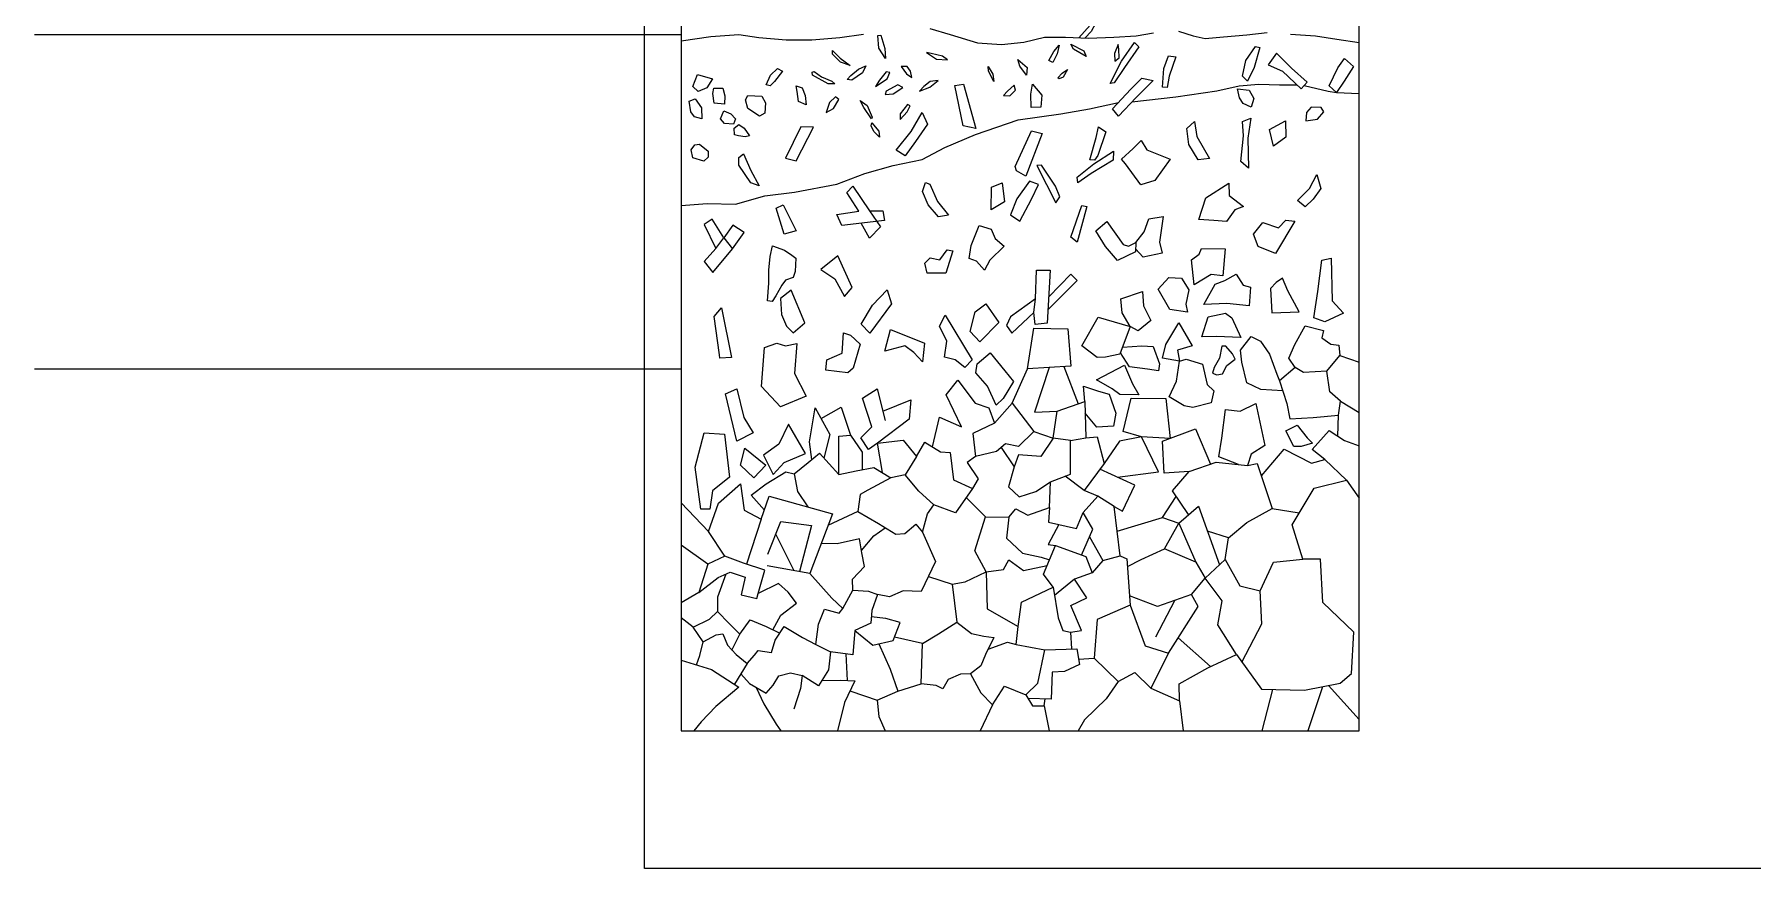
# Model space of a CAD drawing. Header units: millimetres. Extents: x 39 to 1913, y -1214 to 273.
# Drawn here: x 748.1 to 938.2, y -650.2 to -557.9 of the extents above; entities that cross this region are included whole.
import ezdxf

# ---------------------------------------------------------------- set-up
doc = ezdxf.new("R2010")
doc.units = ezdxf.units.MM
picture_1 = doc.add_image_def('image5.jpeg', size_in_pixel=(4032, 3024))

msp = doc.modelspace()

# ---------------------------------------------------------------- linework, layer by layer
at = {"color": 7, "true_color": 0xd6f5ff}
for points in [[(819.62, -409.98), (819.62, -634.98), (894.62, -634.98), (894.62, -409.98)], [(819.62, -520.98), (819.62, -557.98), (748.06, -557.98)], [(863.63, -558.3), (864.24, -557.6), (864.89, -556.93), (865.45, -556.71), (865, -557.61), (864.32, -558.33)], [(819.62, -557.98), (819.62, -594.98), (748.06, -594.98)], [(819.62, -558.64), (822.91, -558.17), (826.02, -557.93), (828.2, -558.29), (831.25, -558.52), (834.07, -558.52), (837.19, -558.26), (839.8, -557.91)], [(842.22, -560.59), (841.48, -559.44), (841.38, -558.04), (841.72, -558.03), (842.17, -559.48), (842.22, -560.59)], [(847.14, -557.29), (849.4, -557.96), (852.4, -558.87), (855.07, -559.05), (857.54, -558.79), (859.83, -558.23), (862.14, -558.25), (864.69, -558.34), (867.48, -558.25), (869.97, -558.1), (871.88, -557.75)], [(867.07, -563.35), (868.33, -560.89), (869.79, -558.83), (870.24, -559.32), (868.67, -561.61), (867.53, -563.28), (867.07, -563.35)], [(874.65, -557.57), (876.27, -558.1), (877.58, -558.4), (879.62, -558.19), (882.21, -557.97), (884.46, -557.74)], [(887.04, -557.91), (889.82, -558.11), (892.18, -558.46), (894.62, -558.83)], [(836.38, -559.7), (837.22, -560.55), (838.32, -561.38), (837.26, -561), (836.37, -560.12), (836.38, -559.7)], [(846.76, -559.95), (847.87, -560.68), (849.1, -560.75), (848.52, -560.36), (847.29, -560.04), (846.76, -559.95)], [(856.86, -560.72), (857.9, -561.6), (857.83, -562.44), (857.11, -561.44), (856.86, -560.72)], [(860.3, -560.81), (860.85, -559.84), (861.45, -559.12), (861.21, -560.08), (860.76, -561.04), (860.3, -560.81)], [(862.75, -559.02), (864.19, -559.75), (864.42, -560.39), (863.04, -559.55), (862.75, -559.02)], [(867.97, -559.04), (867.57, -560.04), (867.62, -560.88), (868.09, -560.51), (868.05, -559.56), (867.97, -559.04)], [(872.89, -563.77), (873.04, -561.71), (873.54, -560.32), (874.34, -560.41), (873.62, -562.55), (873.4, -563.81), (872.89, -563.77)], [(881.72, -562.57), (882.08, -560.83), (883.15, -559.28), (883.64, -559.37), (883.01, -561.61), (882.27, -563.1), (881.72, -562.57)], [(884.58, -561.31), (886.14, -562.01), (888.22, -563.97), (888.89, -563.2), (887.14, -561.66), (885.48, -560.02), (884.58, -561.31)], [(891.32, -563.61), (892.26, -561.64), (893, -560.59), (893.99, -561.48), (892.97, -563.1), (892.14, -564.36), (891.32, -563.61)], [(820.9, -563.68), (821.42, -562.36), (823.09, -562.85), (822.46, -563.86), (821.52, -564.25), (820.9, -563.68)], [(829.01, -563.52), (829.52, -562.46), (830.29, -561.72), (830.83, -562), (829.93, -563.13), (829.46, -563.64), (829.01, -563.52)], [(834.35, -562.05), (835.15, -562.61), (836.28, -563.09), (836.61, -563.41), (835.9, -563.42), (834.15, -562.46), (834.12, -562.13), (834.35, -562.05)], [(838.39, -562.49), (839.24, -561.77), (840.04, -561.4), (839.68, -562.18), (838.52, -562.99), (837.97, -562.91), (838.39, -562.49)], [(842.29, -562.08), (841.56, -562.98), (841.12, -563.68), (842.41, -562.86), (842.7, -562.14), (842.29, -562.08)], [(843.96, -561.49), (844.55, -562.3), (845.13, -562.71), (845.01, -562), (844.61, -561.5), (843.96, -561.49)], [(853.58, -561.48), (854.09, -562.33), (854.23, -563.15), (853.61, -562), (853.58, -561.48)], [(861.29, -562.75), (861.77, -562.22), (862.35, -561.8), (861.9, -562.65), (861.45, -562.86), (861.29, -562.75)], [(823.27, -565.55), (823.14, -564.49), (823.25, -563.87), (824.24, -563.87), (824.47, -564.73), (824.4, -565.66), (823.27, -565.55)], [(833.44, -565.73), (832.61, -565.34), (832.45, -564.25), (832.36, -563.62), (833.02, -563.83), (833.34, -564.7), (833.44, -565.73)], [(843.58, -563.52), (842.32, -564.2), (842.19, -564.59), (843.06, -564.5), (844.16, -563.81), (843.58, -563.52)], [(847.16, -563.13), (846.48, -563.71), (846, -564.2), (847.13, -563.77), (848.06, -563.02), (847.16, -563.13)], [(850.83, -568.06), (849.89, -563.6), (850.85, -563.43), (852.21, -568.35), (850.83, -568.06)], [(856.45, -563.54), (855.72, -564.21), (855.3, -564.71), (856, -564.73), (856.62, -564.09), (856.45, -563.54)], [(858.35, -566.02), (858.32, -564.55), (858.5, -563.45), (859.51, -564.64), (859.42, -565.98), (858.35, -566.02)], [(867.35, -566.18), (869.38, -563.98), (870.58, -562.77), (871.83, -563.02), (869.95, -564.9), (868.02, -566.98), (867.35, -566.18)], [(869.49, -565.4), (874.36, -564.83), (878.87, -564.18), (881.36, -563.61), (883.54, -563.45), (885.82, -563.53), (887.75, -563.53)], [(881.4, -564.95), (881.16, -563.94), (882.45, -564.12), (882.98, -565.02), (882.67, -565.99), (881.8, -565.58), (881.4, -564.95)], [(888.55, -563.59), (891.22, -564.22), (892.14, -564.36), (894.62, -564.48)], [(819.62, -576.88), (822.51, -576.65), (825.65, -576.7), (828.88, -575.81), (832.15, -575.4), (836.85, -574.51), (839.95, -573.31), (843.09, -572.42), (846.3, -571.79), (848.78, -570.46), (852.17, -569), (856.9, -567.4), (861.62, -566.71), (864.79, -566.18), (868, -565.48)], [(820.69, -566.51), (820.51, -565.33), (821.16, -565.08), (821.87, -566.05), (821.9, -567.28), (821.09, -567.07), (820.69, -566.51)], [(825.43, -567.85), (824.43, -567.78), (823.98, -567.28), (824.34, -566.4), (825.1, -566.71), (825.62, -567.29), (825.43, -567.85)], [(828.28, -566.99), (826.99, -566.14), (826.74, -565.18), (826.98, -564.7), (828.54, -564.78), (828.95, -565.52), (828.87, -566.64), (828.28, -566.99)], [(836.69, -564.85), (836.05, -565.47), (835.67, -566.57), (836.46, -566.13), (837.08, -565.12), (836.69, -564.85)], [(839.43, -565.26), (840.21, -565.8), (840.76, -567.08), (840.69, -567.28), (839.85, -566.02), (839.43, -565.26)], [(844.67, -565.68), (843.87, -566.71), (843.87, -567.36), (844.63, -566.5), (844.96, -565.83), (844.67, -565.68)], [(890.43, -566.03), (889.33, -565.97), (888.79, -566.56), (888.75, -567.51), (890.04, -567.3), (890.71, -566.5), (890.43, -566.03)], [(825.54, -569.04), (825.5, -568.3), (825.99, -567.9), (826.6, -568.3), (827.17, -569.15), (826.7, -569.26), (825.96, -569.15), (825.54, -569.04)], [(832.87, -568.17), (831.16, -571.64), (832.33, -571.91), (834.28, -568.19), (832.87, -568.17)], [(840.73, -567.7), (841.51, -568.65), (841.58, -569.31), (840.92, -568.66), (840.64, -568.04), (840.73, -567.7)], [(843.42, -570.75), (845.06, -568.66), (846.3, -566.56), (846.89, -567.86), (845.56, -569.78), (844.39, -571.35), (843.42, -570.75)], [(864.85, -571.81), (865.54, -569.35), (865.79, -568.16), (866.62, -568.73), (865.71, -571.34), (865.35, -571.84), (864.85, -571.81)], [(876.42, -567.56), (876.66, -569.24), (878.07, -571.67), (876.82, -571.81), (875.8, -570.13), (875.56, -568.36), (876.42, -567.56)], [(881.53, -572), (881.83, -569.16), (881.71, -567.56), (882.64, -567.2), (882.33, -569.4), (882.4, -572.74), (881.53, -572)], [(885.16, -570.3), (884.71, -568.45), (886.49, -567.49), (886.53, -569.31), (885.16, -570.3)], [(821.64, -570.07), (822.61, -570.85), (822.62, -571.53), (822.12, -571.94), (820.93, -571.58), (820.72, -570.7), (821.14, -570.15), (821.64, -570.07)], [(856.58, -572.56), (858.39, -568.62), (859.58, -568.9), (857.74, -573.6), (856.72, -573.03), (856.58, -572.56)], [(868.33, -571.74), (869.63, -570.54), (870.5, -569.66), (871.14, -570.72), (873.73, -571.75), (872.02, -574.11), (870.49, -574.59), (868.77, -572.25), (868.33, -571.74)], [(826.53, -571.16), (827.33, -572.98), (828.27, -574.7), (827.32, -574.34), (825.99, -572.4), (826.01, -571.55), (826.53, -571.16)], [(863.42, -573.72), (865.28, -572.24), (867.47, -570.86), (867.41, -571.86), (864.97, -573.32), (863.5, -574.35), (863.42, -573.72)], [(858.98, -572.44), (860.06, -574.54), (861.09, -576.56), (861.51, -575.9), (861.03, -574.72), (859.49, -572.41), (858.98, -572.44)], [(888.67, -577.02), (887.81, -576.31), (889.13, -575), (889.95, -573.44), (890.41, -574.97), (889.55, -576.15), (888.67, -577.02)], [(839.28, -577.48), (837.94, -575.41), (838.62, -574.71), (840.47, -577.46), (841.93, -577.46), (842.11, -578.53), (837.4, -579.07), (836.86, -577.87), (839.28, -577.48)], [(847.15, -574.52), (847.98, -576.43), (849.21, -577.92), (848.11, -578.13), (846.95, -576.79), (846.33, -575.31), (846.66, -574.3), (847.15, -574.52)], [(853.93, -577.36), (853.94, -574.85), (855.14, -574.37), (855.39, -576.45), (853.93, -577.36)], [(858.15, -574.18), (856.77, -576.13), (856.07, -577.88), (857.1, -578.61), (858.37, -576.18), (859.15, -574.53), (858.15, -574.18)], [(880.89, -577.36), (879.95, -578.64), (878.57, -578.52), (876.9, -578.4), (877.68, -576.01), (880.2, -574.4), (880.24, -575.74), (881.84, -576.99), (880.89, -577.36)], [(830.91, -576.8), (832.35, -579.68), (831.01, -580.02), (830.13, -577.15), (830.91, -576.8)], [(840.47, -577.46), (841.66, -579.24), (840.45, -580.49), (839.52, -578.82)], [(863.42, -580.91), (862.74, -580.36), (863.96, -576.88), (864.5, -576.97), (863.42, -580.91)], [(822.17, -578.98), (823.44, -581.63), (822.16, -583.05), (823.11, -584.27), (825.29, -581.66), (826.58, -579.86), (825.34, -579.03), (824.36, -580.44), (823.07, -578.39), (822.17, -578.98)], [(855.35, -581.37), (853.79, -582.91), (853.17, -584.02), (852.29, -583.02), (851.48, -582.74), (851.7, -581.3), (852.61, -579.09), (853.93, -579.47), (854.37, -580.51), (855.35, -581.37)], [(869.92, -580.96), (869.89, -581.99), (867.9, -582.93), (866.57, -581.38), (865.51, -579.65), (866.72, -578.64), (868.54, -581.18), (869.13, -581.37), (869.92, -580.96), (870.83, -579.78), (871.35, -578.35), (872.95, -578.07), (872.53, -580.93), (872.85, -582.14), (870.75, -582.58), (869.9, -581.65)], [(885.37, -582.19), (883.47, -581.39), (882.93, -580.04), (883.97, -578.73), (885.71, -579.33), (886.52, -578.49), (887.51, -578.61), (885.37, -582.19)], [(823.44, -581.63), (824.36, -580.44), (825.29, -581.66)], [(832.01, -584.83), (831.16, -585.12), (830.76, -585.69), (830.09, -586.87), (829.69, -587.47), (829.18, -587.41), (829.31, -585.47), (829.33, -584.03), (829.47, -582.51), (829.71, -581.33), (831.05, -581.8), (831.87, -582.36), (832.32, -582.69), (832.25, -584.18), (832.01, -584.83)], [(878.26, -584.51), (876.37, -585.64), (876.1, -582.89), (876.94, -582.25), (877.19, -581.63), (879.8, -581.67), (879.55, -584.63), (878.26, -584.51)], [(836.96, -582.42), (835.09, -583.94), (836.62, -584.96), (837.69, -586.93), (838.55, -585.93), (836.96, -582.42)], [(849.69, -581.87), (848.91, -584.36), (846.85, -584.36), (846.58, -583.23), (847.17, -582.64), (848.25, -582.89), (849.04, -581.76), (849.69, -581.87)], [(889.61, -589.3), (890.08, -586.39), (890.49, -582.92), (891.53, -582.7), (891.65, -587.42), (892.92, -588.79), (890.82, -589.72), (889.61, -589.3)], [(858.83, -587.17), (858.94, -584.01), (860.46, -584.03), (860.11, -589.89), (858.78, -590.03), (858.64, -588.71), (858.83, -587.17)], [(860.29, -586.96), (862.72, -584.47), (863.42, -585.15), (860.2, -588.42)], [(875.65, -588.65), (873.67, -588.36), (872.38, -586.1), (873.57, -584.83), (874.96, -584.9), (875.78, -586.19), (875.46, -587.76), (875.65, -588.65)], [(882.45, -587.96), (880, -587.71), (877.46, -587.81), (878.71, -585.55), (879.79, -585.17), (881.04, -584.45), (881.81, -585.67), (882.62, -585.89), (882.45, -587.96)], [(884.83, -586.05), (884.96, -588.72), (887.99, -588.62), (886.75, -586.31), (886.15, -584.9), (885.45, -585.38), (884.83, -586.05)], [(832.02, -590.94), (833.3, -589.86), (831.81, -586.23), (830.62, -587.15), (830.74, -588.93), (831.27, -590.22), (832.02, -590.94)], [(839.53, -589.98), (840.8, -587.9), (842.4, -586.18), (842.89, -587.75), (840.5, -590.98), (839.53, -589.98)], [(858.83, -587.17), (856.05, -589.18), (855.62, -590.13), (856.2, -590.98), (858.64, -588.71)], [(869.3, -590.26), (868.43, -588.73), (868.26, -587.19), (870.67, -586.39), (870.77, -587.95), (871.59, -589.57), (870.2, -590.74), (869.3, -590.26)], [(823.86, -593.39), (823.26, -589.14), (824.09, -588.2), (825.19, -593.69), (823.91, -593.76), (823.86, -593.39)], [(848.74, -593.63), (849.01, -591.88), (848.2, -590.23), (848.82, -588.99), (851.83, -593.92), (851.02, -594.8), (849.92, -593.95), (848.74, -593.63)], [(852.68, -591.96), (851.58, -590.8), (852.14, -588.62), (853.32, -587.75), (854.77, -589.8), (852.68, -591.96)], [(863.94, -592.38), (865.76, -589.23), (869.3, -590.26), (868.17, -593.32), (866.56, -593.65), (865.63, -593.68), (863.94, -592.38)], [(881.54, -591.46), (878.83, -591.35), (877.21, -591.38), (877.94, -589.17), (879.84, -588.77), (880.54, -589.3), (881.54, -591.46)], [(835.61, -595.08), (835.74, -593.94), (837.45, -593.21), (837.58, -590.95), (838.35, -591.19), (839.44, -592.19), (838.66, -594.86), (838.06, -595.39), (835.61, -595.08)], [(842.16, -592.99), (842.78, -590.57), (846.56, -592.09), (846.32, -594.16), (845.38, -593.13), (844.37, -592.39), (842.16, -592.99)], [(856.26, -598.74), (857.95, -594.94), (858.63, -590.43), (862.39, -590.51), (862.72, -594.65), (857.95, -594.94)], [(874.75, -594.09), (872.88, -593.77), (873.25, -592.25), (874.7, -589.86), (876.17, -592.38), (874.54, -592.87), (874.75, -594.09)], [(887.54, -594.8), (886.86, -593.74), (887.51, -592.24), (888.66, -590.19), (890.7, -590.7), (890.52, -591.5), (891.49, -592.19), (892.39, -592.32), (892.48, -593.46)], [(830.6, -599.12), (828.5, -596.9), (828.83, -592.56), (830.22, -592.1), (831.18, -592.38), (832.43, -592.14), (832.15, -595.45), (833.47, -597.95), (830.6, -599.12)], [(868.46, -592.52), (870.58, -592.4), (871.83, -592.47), (872.53, -594.39), (872.43, -595.16), (871.21, -594.96)], [(879.5, -595.5), (879.98, -594.55), (880.91, -593.88), (880.63, -593.27), (879.9, -592.41), (879.44, -592.41), (879.19, -593.75), (878.59, -594.8), (878.39, -595.42), (878.87, -595.6), (879.5, -595.5)], [(886.18, -597.36), (883.77, -597.23), (882.21, -596.47), (881.66, -594.2), (881.52, -592.86), (882.7, -591.35), (883.72, -591.88), (884.73, -593.3), (885.52, -595.51), (885.82, -596.27)], [(854.46, -598.96), (853.51, -596.84), (852.21, -595.37), (852.38, -594.37), (853.81, -593.17), (855.43, -595.14), (856.38, -596.32), (855.25, -598.21), (854.46, -598.96)], [(860.34, -594.79), (858.71, -599.74), (861.24, -599.61)], [(861.96, -594.69), (863.54, -598.82)], [(870.26, -597.8), (868.17, -597.78), (867.3, -597.13), (865.58, -596.16), (868.67, -594.51), (869.57, -596.58), (870.26, -597.8)], [(871.21, -594.96), (869.22, -594.71), (868.23, -593.16)], [(875.26, -599.02), (873.6, -598.03), (874.42, -596.28), (874.75, -594.09), (875.51, -593.85), (877.31, -594.41), (877.81, -596.66), (878.55, -597.38), (878.26, -598.71), (876.24, -599.2), (875.26, -599.02)], [(891.06, -595.18), (888.47, -595.32), (887.54, -594.8), (885.82, -596.27), (886.64, -598.75), (886.97, -600.48), (889.56, -600.31), (892.35, -600.07)], [(892.58, -598.5), (891.39, -597.46), (891.06, -595.18), (892.48, -593.46), (894.62, -594.2)], [(847.44, -603.57), (848.19, -600.28), (850.63, -601.33), (848.94, -597.82), (850.25, -596.18), (852.15, -598.72), (853.66, -599.23), (854.28, -600.95), (851.91, -602.1), (852.2, -604.64), (851.27, -605.28), (852.48, -607.11), (851.84, -608.18)], [(864.29, -598.56), (864.12, -596.85), (865.78, -597.39), (866.98, -597.73), (867.72, -599.85), (867.45, -601.28), (865.6, -601.38), (864.32, -599.84)], [(825.78, -602.95), (824.52, -597.68), (825.78, -597.14), (826.55, -600.31), (827.57, -602.03), (825.78, -602.95)], [(841.36, -603.16), (840.34, -603.85), (839.49, -602.57), (840.7, -601.36), (839.7, -598.18), (841.29, -597.15), (842.19, -600.64)], [(841.93, -599.63), (845.04, -598.36), (844.86, -600.51), (841.36, -603.16)], [(854.28, -600.95), (856.26, -598.74), (858.64, -601.87), (856.95, -603.51), (855.51, -603.23), (854.51, -604.08), (852.2, -604.64)], [(858.64, -601.87), (860.77, -602.59), (861.24, -599.61), (864.29, -598.56), (864.39, -602.56)], [(873.73, -602.63), (870.57, -602.45), (868.54, -601.87), (869.41, -598.18), (873.26, -598.22), (873.73, -602.63)], [(881.3, -605.53), (879.1, -604.68), (879.43, -602.61), (879.84, -599.42), (881.46, -599.63), (883.19, -598.76), (884.19, -603.4), (882.7, -604.39), (882.29, -605.64)], [(892.28, -602.38), (892.35, -600.07), (892.58, -598.5), (894.62, -599.76)], [(834.07, -604.96), (833.82, -603), (834.43, -599.25), (836.08, -602.21), (835.42, -604.8)], [(835.1, -600.44), (837.33, -599.18), (838.36, -602.28), (839.65, -604.16), (839.66, -606.11)], [(821.78, -610.47), (821.17, -605.81), (822.17, -602.03), (824.42, -602.16), (824.98, -606.92), (823.09, -608.43), (822.81, -610.47), (821.78, -610.47)], [(828.72, -604.48), (829.8, -606.61), (831.03, -605.28), (833.38, -604.3), (831.51, -601.05), (830.44, -603.26), (828.72, -604.48)], [(837.08, -606.62), (837.05, -602.39), (838.36, -602.28)], [(855.01, -603.65), (856.46, -605.77), (855.85, -607.98), (857.03, -609.08), (858.85, -608.49), (860.47, -607.44), (862.7, -606.59), (862.7, -602.87), (860.77, -602.59), (859.41, -604.62), (856.95, -604.46), (856.46, -605.77)], [(862.7, -602.87), (864.39, -602.56), (865.63, -602.46), (866.42, -605.41), (864.21, -608.39), (862.1, -606.82)], [(867.89, -606.92), (872.43, -606.33), (870.57, -602.45), (868.13, -602.94), (866.42, -605.41)], [(875.83, -606.3), (873.05, -606.46), (872.89, -602.94), (876.53, -601.58), (878.19, -605.48)], [(887.39, -603.52), (886.53, -601.78), (887.79, -601.16), (888.89, -602.56), (889.49, -603.14), (888.23, -603.52), (887.39, -603.52)], [(893.24, -607.23), (890.85, -604.97), (889.45, -603.86), (891.31, -601.75), (893.01, -602.86), (894.62, -603.44)], [(827.67, -606.99), (826.19, -605.58), (826.67, -603.72), (829, -605.58), (827.67, -606.99)], [(832.12, -606.54), (833.66, -605.28), (834.92, -604.26), (837.08, -606.62), (839, -606.23), (840.95, -605.85), (842.83, -606.98), (840.26, -608.36), (839.44, -608.85), (839.18, -610.72), (835.86, -612.25)], [(841.89, -606.41), (841.36, -603.16), (844.19, -602.82), (845.65, -604.64), (844.39, -606.64)], [(845.65, -604.64), (846.58, -603.03), (848.3, -604.1), (849.4, -604.18), (849.76, -607.21), (851.84, -608.18), (849.99, -610.88), (847.58, -609.98)], [(883.82, -606.78), (886.34, -603.82), (889.36, -605.35), (890.85, -604.97)], [(828.84, -610.57), (827.35, -608.9), (829.04, -607.65), (831.2, -606.34), (832.12, -606.54), (832.48, -608.49), (833.65, -610.21)], [(867.52, -610.18), (868.45, -610.69), (869.82, -607.8), (865.96, -606.03)], [(875.77, -611.06), (873.97, -608.41), (875.83, -606.3), (878.81, -605.26), (882.29, -605.64), (883.36, -605.39), (885.02, -610.4)], [(822.65, -612.91), (823.76, -609.78), (826.17, -607.66), (826.61, -610.56), (828.48, -611.57), (826.85, -616.54)], [(839.18, -610.72), (841.47, -612.06), (843.39, -613.24), (844.37, -613.16), (845.6, -612.11), (846.34, -613.01), (846.88, -610.98), (847.58, -609.98), (845.91, -608.47), (844.39, -606.64), (842.83, -606.98)], [(853.31, -611.31), (855.89, -611.36), (856.64, -610.43), (857.98, -611.13), (860.36, -610.28), (860.47, -607.44)], [(874.76, -631.66), (874.72, -629.79), (877.91, -628.01), (881.05, -626.53), (883.82, -630.37), (888.57, -630.49), (892.54, -629.71), (893.78, -628.63), (894.03, -624.05), (890.6, -620.78), (890.35, -615.99), (888.41, -615.99), (887.21, -612.19), (889.65, -608.14), (893.24, -607.23), (894.62, -609.25)], [(824.46, -615.65), (822.65, -612.91), (819.62, -609.75)], [(828.48, -611.57), (829.37, -609.03), (836.35, -610.96), (833.85, -617.58), (829.15, -616.73)], [(853.38, -617.38), (852.12, -615.06), (853.31, -611.31), (851.16, -609.17)], [(860.36, -610.28), (860.26, -611.91), (863.36, -612.58), (864.11, -610.82), (865.71, -609.01), (864.21, -608.39)], [(866.28, -616.12), (868.19, -615.63), (867.52, -610.18), (865.71, -609.01)], [(867.85, -612.9), (872.89, -611.39), (874.39, -609.04)], [(874.67, -612.01), (876.86, -610.11), (879.17, -616.61)], [(829.22, -615.44), (830.64, -611.82), (834.04, -612.25), (832.7, -617.37)], [(855.89, -611.36), (855.63, -613.66), (857.39, -615.34), (859.46, -615.78), (860.37, -616.05)], [(863.91, -615.53), (865.17, -612.68), (864.11, -610.82)], [(869, -616.81), (870.53, -616.02), (873.1, -614.86), (874.67, -612.01), (876.57, -616.31), (877.58, -618.1), (879.8, -616.02), (880.17, -613.62), (882.2, -611.93), (885.02, -610.4), (887.99, -610.88)], [(872.89, -611.39), (874.67, -612.01)], [(830.08, -613.25), (832.09, -617.26)], [(833.85, -617.58), (836.28, -620.29), (837.52, -621.43), (838.61, -619.43), (838.56, -618.19), (839.92, -616.79), (839.62, -615.3), (839.37, -613.73), (836.88, -614.28), (835.1, -614.27)], [(839.58, -615.04), (840.93, -613.4), (842.2, -612.51)], [(846.34, -613.01), (847.77, -616.24), (846.17, -619.57), (844.18, -619.49), (842.66, -620.17), (841.34, -619.91)], [(861.42, -612.16), (860.23, -614.36), (861.03, -614.47)], [(864.81, -613.5), (866.28, -616.12), (865.09, -617.51)], [(880.17, -613.62), (877.85, -612.89)], [(822.57, -616.55), (819.62, -614.45)], [(821.59, -619.67), (823.72, -618.01), (825.04, -617.43), (826.71, -617.99), (826.25, -619.94), (828.01, -620.35), (828.14, -619.8), (828.88, -617.21), (826.53, -616.44), (824.46, -615.65), (822.57, -616.55), (821.59, -619.67)], [(860.78, -619.09), (859.72, -617.64), (861.03, -614.47), (864.39, -615.71), (865.09, -617.51), (863.13, -618.19)], [(868.19, -615.63), (868.94, -615.94), (869.3, -621.07), (865.63, -622.65), (865.31, -626.94)], [(876.57, -616.31), (873.1, -614.86)], [(824.56, -617.64), (823.64, -620.18), (823.65, -621.78)], [(849.61, -618.75), (851.05, -618.51), (853.38, -617.38), (853.48, -621.48), (856.89, -623.45)], [(853.38, -617.38), (855.3, -617.12), (855.87, -616.06), (857.49, -617.25), (860.11, -616.68)], [(879.8, -616.02), (881.42, -618.92), (883.7, -619.5)], [(881.67, -627.38), (883.86, -623.14), (883.7, -619.5), (885.14, -616.32), (888.41, -615.99)], [(821.59, -619.67), (819.62, -620.81)], [(829.78, -623.8), (830.66, -622.19), (832.4, -620.87), (831.46, -619.64), (830.4, -618.67), (828.14, -619.8)], [(838.61, -619.43), (840.33, -619.53), (841.34, -619.91), (840.71, -621.68), (840.61, -623.05), (838.83, -623.88), (838.61, -626.57), (836.13, -626.23)], [(846.97, -617.91), (849.61, -618.75), (850.13, -622.95)], [(856.69, -625.43), (856.89, -623.45), (857.26, -620.74), (860.78, -619.09), (861.32, -622.47), (861.86, -623.87), (862.71, -624.07), (862.82, -625.91)], [(862.71, -624.07), (863.93, -623.89), (862.74, -621.13), (864.52, -620.28), (863.13, -618.19), (860.92, -620)], [(873.54, -626.4), (876.83, -621.24), (876.09, -619.91), (877.58, -618.1)], [(881.05, -626.53), (878.98, -623.26), (879.48, -620.58), (877.58, -618.1)], [(834.53, -625.43), (834.81, -623.17), (835.47, -621.53), (837.09, -621.96), (837.52, -621.43)], [(876.09, -619.91), (872.33, -621.24), (869.23, -620.04)], [(869.3, -621.07), (870.96, -625.59), (873.54, -626.4), (871.58, -630.26)], [(874.21, -620.58), (872.12, -624.63)], [(821.31, -627.68), (821.67, -626.65), (822.06, -625.13), (820.95, -623.5), (819.62, -622.48)], [(820.95, -623.5), (822.74, -622.63), (823.65, -621.78), (824.93, -623.12), (826.11, -624.3)], [(825.24, -626.04), (826.11, -624.3), (827.24, -622.69), (829.03, -623.42), (830.52, -624.18)], [(826.94, -627.54), (827.73, -626.59), (828.14, -626.1), (829.63, -626.32), (830.02, -624.95), (831.02, -623.42), (833.03, -624.65), (834.53, -625.43), (836.13, -626.23), (835.94, -628.23), (834.82, -630.01), (833.02, -628.86)], [(838.83, -623.88), (840.83, -625.51), (843.07, -624.97), (843.86, -622.99), (842.28, -622.56), (840.66, -622.36)], [(846.32, -625.31), (848.1, -624.24), (850.13, -622.95), (851.75, -624.22), (853.1, -624.52), (854.21, -624.65), (853.3, -626.52), (852.77, -627.79), (851.65, -628.68), (850.51, -628.7), (849.17, -629.29), (848.58, -630.33), (847.85, -629.97), (846.17, -629.79)], [(822.06, -625.13), (823.48, -624.37), (824.23, -624.24), (824.76, -625.52), (825.71, -626.55), (826.94, -627.54), (825.53, -629.83)], [(841.32, -631.59), (843.61, -630.58), (846.17, -629.79), (846.32, -625.31), (843.21, -624.63)], [(841.51, -625.34), (842.75, -628.17), (843.61, -630.58)], [(853.59, -625.93), (855.71, -625.18), (856.69, -625.43), (859.87, -626)], [(874.62, -624.7), (878.2, -627.87)], [(819.62, -627.17), (822.99, -628.19), (826.01, -630.14), (823.44, -632.28), (821.85, -633.98), (821.02, -634.98)], [(838.03, -629.42), (837.87, -626.47)], [(857.77, -631.01), (859.08, -629.72), (859.87, -626), (863.39, -625.89), (863.69, -627.65), (862.05, -628.4), (860.67, -628.48), (860.57, -631.47), (858.01, -631.42)], [(863.59, -627.06), (865.31, -626.94), (867.98, -629.53), (866.63, -631.44), (864.23, -633.77), (863.53, -634.98)], [(826.24, -628.68), (827.19, -629.75), (829.02, -630.81), (829.79, -629.92), (830.44, -628.88), (831.71, -628.58), (833.02, -628.86), (832.83, -630.31), (832.08, -632.58)], [(851.65, -628.68), (852.79, -630.78), (854.06, -632.1), (852.72, -634.98)], [(867.98, -629.53), (869.8, -628.51), (871.58, -630.26), (874.76, -631.66), (875.15, -634.98)], [(827.91, -630.17), (828.75, -631.98), (830.14, -634.23), (830.64, -634.98)], [(835.19, -629.41), (837.24, -629.37), (838.82, -629.46), (837.69, -631.84), (836.91, -634.98)], [(838.3, -630.55), (839.91, -631.1), (841.32, -631.59), (841.5, -633.4), (842.21, -634.98)], [(854.06, -632.1), (855.38, -630.02), (857.77, -631.01), (858.48, -632.2), (859.77, -632.23), (860.35, -634.98)], [(885.03, -630.4), (883.86, -634.98)], [(890.56, -630.1), (888.95, -634.98)], [(891.25, -629.96), (894.62, -633.72)], [(859.77, -632.23), (859.91, -631.45)]]:
    msp.add_lwpolyline(points, dxfattribs=at)

# ---------------------------------------------------------------- pictures from other files: only their frames are drawn
image = msp.add_image(picture_1, insert=(815.58, -650.22), size_in_units=(341.38, 256.03), dxfattribs=at)
image.dxf.flags = 7

doc.saveas('drawing.dxf')
